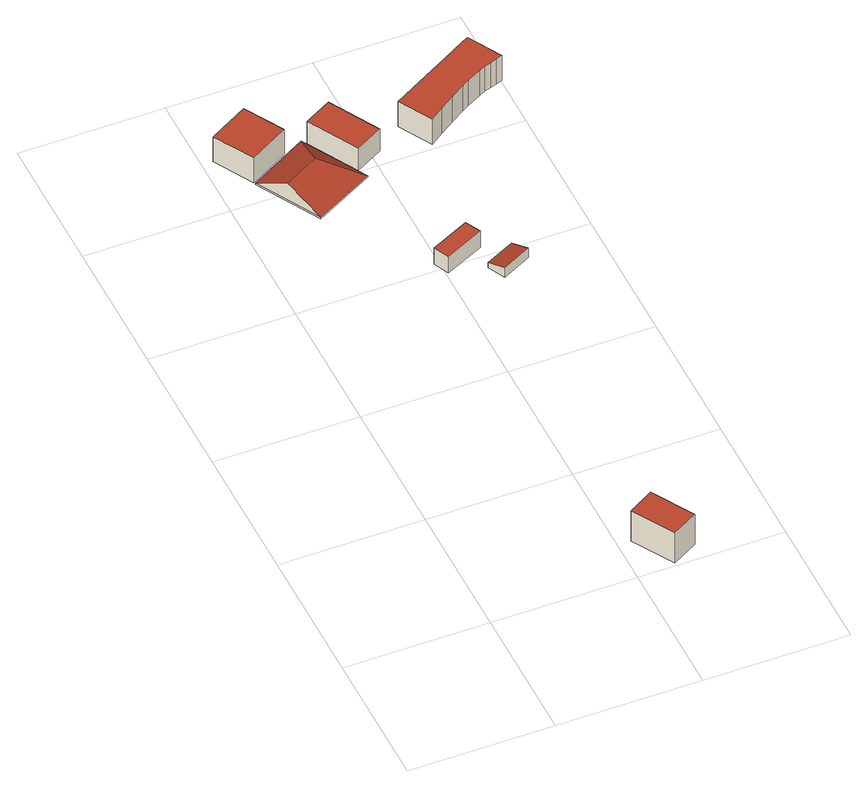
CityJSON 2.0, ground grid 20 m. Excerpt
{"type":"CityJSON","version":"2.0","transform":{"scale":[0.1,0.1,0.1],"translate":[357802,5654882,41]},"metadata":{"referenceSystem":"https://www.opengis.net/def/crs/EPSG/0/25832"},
"CityObjects":{
"building1":{"type":"Building","attributes":{"Geometrietyp2DReferenz":"3000","Gemeindeschluessel":"05316000","function":"31001_2100","roofType":"1000","measuredHeight":5.2},"address":[{"country":"Germany","locality":"Leverkusen","thoroughfareNumber":"36y","thoroughfareName":"CHEMPARK"}],"geometry":[{"type":"Solid","lod":"2","boundaries":[[[[0,1,2,3]],[[4,5,1,0]],[[6,7,5,4]],[[3,2,7,6]],[[4,0,3,6]],[[1,5,7,2]]]],"semantics":{"surfaces":[{"type":"WallSurface"},{"type":"RoofSurface"},{"type":"GroundSurface"}],"values":[[0,0,0,0,1,2]]}}]},
"building2":{"type":"Building","attributes":{"Geometrietyp2DReferenz":"3000","Gemeindeschluessel":"05316000","function":"31001_2100","roofType":"1000","measuredHeight":4.32},"address":[{"country":"Germany","locality":"Leverkusen","thoroughfareNumber":"30y","thoroughfareName":"CHEMPARK"}],"geometry":[{"type":"Solid","lod":"2","boundaries":[[[[8,9,10,11]],[[12,13,9,8]],[[14,15,13,12]],[[11,10,15,14]],[[12,8,11,14]],[[9,13,15,10]]]],"semantics":{"surfaces":[{"type":"WallSurface"},{"type":"RoofSurface"},{"type":"GroundSurface"}],"values":[[0,0,0,0,1,2]]}}]},
"building3":{"type":"Building","attributes":{"Geometrietyp2DReferenz":"3000","Gemeindeschluessel":"05316000","function":"31001_2100","roofType":"5000","measuredHeight":3.12},"address":[{"country":"Germany","locality":"Leverkusen","thoroughfareNumber":"30y","thoroughfareName":"CHEMPARK"}],"geometry":[{"type":"Solid","lod":"2","boundaries":[[[[16,17,18,19]],[[20,21,17,16]],[[22,23,21,20]],[[19,18,23,22]],[[16,24,20]],[[22,25,19]],[[19,25,24,16]],[[20,24,25,22]],[[17,21,23,18]]]],"semantics":{"surfaces":[{"type":"WallSurface"},{"type":"RoofSurface"},{"type":"GroundSurface"}],"values":[[0,0,0,0,1,0,1,1,2]]}}]},
"building4":{"type":"Building","attributes":{"Geometrietyp2DReferenz":"3000","Gemeindeschluessel":"05316000","function":"31001_2100","roofType":"1000","measuredHeight":2.81},"address":[{"country":"Germany","locality":"Leverkusen","thoroughfareNumber":"30y","thoroughfareName":"CHEMPARK"}],"geometry":[{"type":"Solid","lod":"2","boundaries":[[[[26,27,28,29]],[[30,31,27,26]],[[32,33,31,30]],[[29,28,33,32]],[[30,26,29,32]],[[27,31,33,28]]]],"semantics":{"surfaces":[{"type":"WallSurface"},{"type":"RoofSurface"},{"type":"GroundSurface"}],"values":[[0,0,0,0,1,2]]}}]},
"building5":{"type":"Building","attributes":{"Geometrietyp2DReferenz":"3000","Gemeindeschluessel":"05316000","function":"31001_2100","roofType":"1000","measuredHeight":3.81},"address":[{"country":"Germany","locality":"Leverkusen","thoroughfareNumber":"30y","thoroughfareName":"CHEMPARK"}],"geometry":[{"type":"Solid","lod":"2","boundaries":[[[[34,35,36,37]],[[38,39,35,34]],[[40,41,39,38]],[[37,36,41,40]],[[38,34,37,40]],[[35,39,41,36]]]],"semantics":{"surfaces":[{"type":"WallSurface"},{"type":"RoofSurface"},{"type":"GroundSurface"}],"values":[[0,0,0,0,1,2]]}}]},
"building6":{"type":"Building","attributes":{"Geometrietyp2DReferenz":"3000","Gemeindeschluessel":"05316000","function":"51009_1610","roofType":"2100","measuredHeight":1.56},"geometry":[{"type":"Solid","lod":"2","boundaries":[[[[42,43,44,45]],[[46,47,43,42]],[[48,49,47,46]],[[45,44,49,48]],[[46,42,45,48]],[[43,47,49,44]]]],"semantics":{"surfaces":[{"type":"WallSurface"},{"type":"RoofSurface"},{"type":"GroundSurface"}],"values":[[0,0,0,0,1,2]]}}]},
"building7":{"type":"Building","attributes":{"Geometrietyp2DReferenz":"3000","Gemeindeschluessel":"05316000","function":"51009_1610","roofType":"1000","measuredHeight":4.35},"geometry":[{"type":"Solid","lod":"2","boundaries":[[[[50,51,52,53]],[[54,55,51,50]],[[56,57,55,54]],[[58,59,57,56]],[[60,61,59,58]],[[62,63,61,60]],[[64,65,63,62]],[[66,67,65,64]],[[68,69,67,66]],[[70,71,69,68]],[[72,73,71,70]],[[74,75,73,72]],[[76,77,75,74]],[[78,79,77,76]],[[80,81,79,78]],[[53,52,81,80]],[[78,76,74,72,70,68,66,64,62,60,58,56,54,50,53,80]],[[51,55,57,59,61,63,65,67,69,71,73,75,77,79,81,52]]]],"semantics":{"surfaces":[{"type":"WallSurface"},{"type":"RoofSurface"},{"type":"GroundSurface"}],"values":[[0,0,0,0,0,0,0,0,0,0,0,0,0,0,0,0,1,2]]}}]}
},
"vertices":[
[288,25,58],[288,25,6],[254,84,6],[254,84,58],[252,5,58],[252,5,6],[218,63,58],[218,63,6],
[94,847,68],[94,847,25],[63,902,25],[63,902,68],[39,816,68],[39,816,25],[8,871,68],[8,871,25],
[122,860,26],[122,860,24],[40,814,24],[40,814,26],[173,770,26],[173,770,24],[90,725,26],[90,725,24],[114,797,55],[65,770,55],
[250,598,53],[250,598,25],[239,620,25],[239,620,53],[195,572,53],[195,572,25],[185,594,53],[185,594,25],
[205,806,62],[205,806,24],[166,876,24],[166,876,62],[167,785,62],[167,785,24],[128,855,62],[128,855,24],
[297,558,41],[297,558,25],[285,582,25],[285,582,33],[256,537,41],[256,537,25],[244,562,33],[244,562,25],
[314,876,68],[314,876,25],[280,857,25],[280,857,68],[323,881,68],[323,881,25],[358,901,68],[358,901,25],[368,906,68],[368,906,25],[394,859,68],[394,859,25],[385,856,68],[385,856,25],[376,853,68],[376,853,25],[367,850,68],[367,850,25],[358,846,68],[358,846,25],[338,835,68],[338,835,25],[328,829,68],[328,829,25],[308,816,68],[308,816,25],[288,803,68],[288,803,25],[269,790,68],[269,790,25],[243,836,68],[243,836,25]
]}
